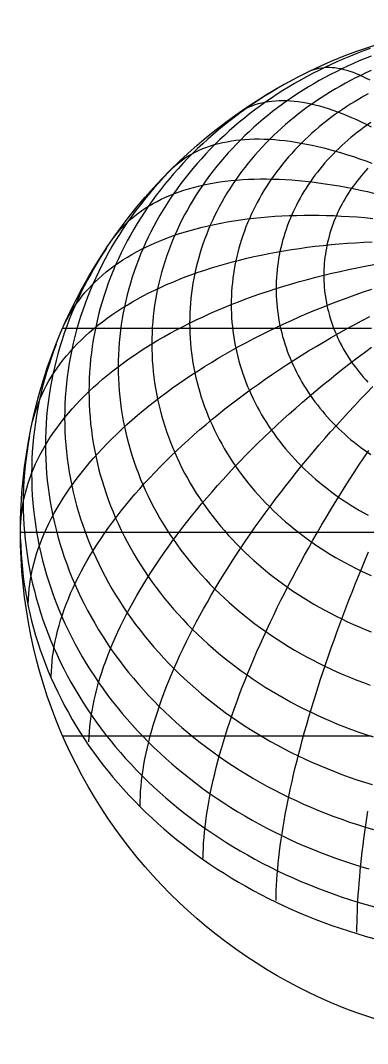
# Model space of a CAD drawing. Header units: millimetres. Extents: x -85 to 85, y -85 to 85.
# Drawn here: x -85 to -27.3, y -85 to 85 of the extents above; entities that cross this region are included whole.
import ezdxf

# ---------------------------------------------------------------- set-up
doc = ezdxf.new("R2010")
doc.units = ezdxf.units.MM
for name, color, linetype in [('CUT_OUTER', 1, 'Continuous'), ('ENGRAVE', 7, 'Continuous'), ('ENGRAVE_FINE', 8, 'Continuous')]:
    doc.layers.add(name, color=color, linetype=linetype)

msp = doc.modelspace()

# ---------------------------------------------------------------- linework, layer by layer
at = {"layer": 'CUT_OUTER'}
msp.add_circle((0, 0), 85, dxfattribs=at)
at = {"layer": 'ENGRAVE'}
for points in [[(-84.9871, 0), (-84.9482, 0), (-84.8835, 0), (-84.7929, 0), (-84.6765, 0), (-84.5344, 0), (-84.3664, 0), (-84.1728, 0), (-83.9535, 0), (-83.7087, 0), (-83.4383, 0), (-83.1425, 0), (-82.8215, 0), (-82.4751, 0), (-82.1037, 0), (-81.7072, 0), (-81.2859, 0), (-80.8398, 0), (-80.3691, 0), (-79.8739, 0), (-79.3543, 0), (-78.8106, 0), (-78.2429, 0), (-77.6514, 0), (-77.0362, 0), (-76.3975, 0), (-75.7356, 0), (-75.0505, 0), (-74.3427, 0), (-73.6122, 0), (-72.8592, 0), (-72.0841, 0), (-71.287, 0), (-70.4682, 0), (-69.6279, 0), (-68.7664, 0), (-67.884, 0), (-66.9809, 0), (-66.0574, 0), (-65.1138, 0), (-64.1503, 0), (-63.1673, 0), (-62.1651, 0), (-61.1439, 0), (-60.1041, 0), (-59.046, 0), (-57.9699, 0), (-56.8761, 0), (-55.765, 0), (-54.6369, 0), (-53.4922, 0), (-52.3312, 0), (-51.1543, 0), (-49.9617, 0), (-48.754, 0), (-47.5314, 0), (-46.2943, 0), (-45.0431, 0), (-43.7782, 0), (-42.5, 0), (-41.2088, 0), (-39.9051, 0), (-38.5892, 0), (-37.2615, 0), (-35.9226, 0), (-34.5726, 0), (-33.2121, 0), (-31.8416, 0), (-30.4613, 0), (-29.0717, 0), (-27.6733, 0), (-26.2664, 0)], [(-84.9871, -1.2394), (-84.9482, -2.4784), (-84.8835, -3.7167), (-84.7929, -4.9539), (-84.6765, -6.1895), (-84.5344, -7.4232), (-84.3664, -8.6547), (-84.1728, -9.8836), (-83.9535, -11.1094), (-83.7087, -12.3319), (-83.4383, -13.5506), (-83.1425, -14.7652), (-82.8215, -15.9752), (-82.4751, -17.1804), (-82.1037, -18.3804), (-81.7072, -19.5748), (-81.2859, -20.7632), (-80.8398, -21.9453), (-80.3691, -23.1207), (-79.8739, -24.2891), (-79.3543, -25.45), (-78.8106, -26.6032), (-78.2429, -27.7483), (-77.6514, -28.885), (-77.0362, -30.0129), (-76.3975, -31.1316), (-75.7356, -32.2408), (-75.0505, -33.3402), (-74.3427, -34.4295), (-73.6122, -35.5082), (-72.8592, -36.5762), (-72.0841, -37.633), (-71.287, -38.6783), (-70.4682, -39.7119), (-69.6279, -40.7334), (-68.7664, -41.7424), (-67.884, -42.7388), (-66.9809, -43.7221), (-66.0574, -44.6921), (-65.1138, -45.6485), (-64.1503, -46.591), (-63.1673, -47.5193), (-62.1651, -48.4331), (-61.1439, -49.3322), (-60.1041, -50.2162), (-59.046, -51.085), (-57.9699, -51.9382), (-56.8761, -52.7755), (-55.765, -53.5968), (-54.6369, -54.4018), (-53.4922, -55.1902), (-52.3312, -55.9617), (-51.1543, -56.7163), (-49.9617, -57.4535), (-48.754, -58.1733), (-47.5314, -58.8753), (-46.2943, -59.5594), (-45.0431, -60.2254), (-43.7782, -60.873), (-42.5, -61.5021), (-41.2088, -62.1124), (-39.9051, -62.7038), (-38.5892, -63.2761), (-37.2615, -63.8292), (-35.9226, -64.3628), (-34.5726, -64.8768), (-33.2121, -65.371), (-31.8416, -65.8453), (-30.4613, -66.2996), (-29.0717, -66.7336), (-27.6733, -67.1474), (-26.2664, -67.5407)]]:
    msp.add_lwpolyline(points, dxfattribs=at)
at = {"layer": 'ENGRAVE_FINE'}
for points in [[(-26.8692, 80.3407), (-27.9698, 79.9408), (-29.062, 79.525), (-30.1452, 79.0933), (-31.2193, 78.6459), (-32.2839, 78.1829), (-33.3386, 77.7044), (-34.3832, 77.2106), (-35.4173, 76.7017), (-36.4407, 76.1778), (-37.4529, 75.639), (-38.4537, 75.0856), (-39.4428, 74.5176), (-40.4199, 73.9353), (-41.3847, 73.3389), (-42.3369, 72.7284), (-43.2761, 72.1042), (-44.2022, 71.4664), (-45.1148, 70.8152), (-46.0137, 70.1507), (-46.8986, 69.4733), (-47.7692, 68.783), (-48.6252, 68.0802), (-49.4664, 67.365), (-50.2926, 66.6376), (-51.1034, 65.8983), (-51.8987, 65.1473), (-52.6782, 64.3848), (-53.4416, 63.6111), (-54.1887, 62.8264), (-54.9193, 62.0308), (-55.6332, 61.2248), (-56.3302, 60.4084), (-57.01, 59.582), (-57.6724, 58.7459), (-58.3173, 57.9002), (-58.9443, 57.0452), (-59.5535, 56.1812), (-60.1445, 55.3085), (-60.7172, 54.4272), (-61.2714, 53.5378), (-61.8069, 52.6404), (-62.3236, 51.7353), (-62.8213, 50.8229), (-63.2998, 49.9033), (-63.7591, 48.9769), (-64.199, 48.0439), (-64.6193, 47.1047), (-65.02, 46.1595), (-65.4008, 45.2085), (-65.7617, 44.2522), (-66.1025, 43.2908), (-66.4233, 42.3245), (-66.7238, 41.3537), (-67.004, 40.3787), (-67.2637, 39.3997), (-67.503, 38.4171), (-67.7217, 37.4311), (-67.9198, 36.4421), (-68.0972, 35.4504), (-68.2539, 34.4563), (-68.3897, 33.46), (-68.5048, 32.4618), (-68.5989, 31.4622), (-68.6722, 30.4613), (-68.7246, 29.4595), (-68.756, 28.4571), (-68.7664, 27.4544), (-68.756, 26.4517), (-68.7246, 25.4493), (-68.6722, 24.4475), (-68.5989, 23.4467), (-68.5048, 22.447), (-68.3897, 21.4489), (-68.2539, 20.4526), (-68.0972, 19.4584), (-67.9198, 18.4667), (-67.7217, 17.4777), (-67.503, 16.4918), (-67.2637, 15.5092), (-67.004, 14.5302), (-66.7238, 13.5552), (-66.4233, 12.5844), (-66.1025, 11.6181), (-65.7617, 10.6566), (-65.4008, 9.7003), (-65.02, 8.7494), (-64.6193, 7.8042), (-64.199, 6.8649), (-63.7591, 5.932), (-63.2998, 5.0055), (-62.8213, 4.086), (-62.3236, 3.1735), (-61.8069, 2.2685), (-61.2714, 1.3711), (-60.7172, 0.4816), (-60.1445, -0.3996), (-59.5535, -1.2723), (-58.9443, -2.1363), (-58.3173, -2.9913), (-57.6724, -3.837), (-57.01, -4.6732), (-56.3302, -5.4996), (-55.6332, -6.3159), (-54.9193, -7.122), (-54.1887, -7.9175), (-53.4416, -8.7022), (-52.6782, -9.476), (-51.8987, -10.2385), (-51.1034, -10.9895), (-50.2926, -11.7288), (-49.4664, -12.4561), (-48.6252, -13.1713), (-47.7692, -13.8742), (-46.8986, -14.5644), (-46.0137, -15.2419), (-45.1148, -15.9063), (-44.2022, -16.5575), (-43.2761, -17.1953), (-42.3369, -17.8196), (-41.3847, -18.43), (-40.4199, -19.0265), (-39.4428, -19.6087), (-38.4537, -20.1767), (-37.4529, -20.7302), (-36.4407, -21.2689), (-35.4173, -21.7929), (-34.3832, -22.3018), (-33.3386, -22.7956), (-32.2839, -23.274), (-31.2193, -23.737), (-30.1452, -24.1845), (-29.062, -24.6161), (-27.9698, -25.032), (-26.8692, -25.4318)], [(-26.6957, 79.0848), (-27.6907, 78.6882), (-28.6774, 78.2773), (-29.6553, 77.8519), (-30.6241, 77.4124), (-31.5837, 76.9589), (-32.5336, 76.4914), (-33.4736, 76.0101), (-34.4034, 75.5152), (-35.3227, 75.0068), (-36.2313, 74.4851), (-37.1288, 73.9502), (-38.015, 73.4023), (-38.8897, 72.8416), (-39.7525, 72.2682), (-40.6032, 71.6823), (-41.4415, 71.0841), (-42.2672, 70.4738), (-43.08, 69.8515), (-43.8797, 69.2175), (-44.666, 68.5719), (-45.4388, 67.9149), (-46.1976, 67.2467), (-46.9425, 66.5676), (-47.673, 65.8778), (-48.389, 65.1774), (-49.0902, 64.4666), (-49.7765, 63.7458), (-50.4477, 63.015), (-51.1034, 62.2746), (-51.7436, 61.5247), (-52.3681, 60.7656), (-52.9766, 59.9975), (-53.5689, 59.2207), (-54.145, 58.4353), (-54.7045, 57.6417), (-55.2474, 56.84), (-55.7734, 56.0305), (-56.2825, 55.2135), (-56.7744, 54.3892), (-57.249, 53.5578), (-57.7062, 52.7197), (-58.1458, 51.875), (-58.5677, 51.024), (-58.9718, 50.167), (-59.3579, 49.3042), (-59.7259, 48.436), (-60.0757, 47.5625), (-60.4072, 46.684), (-60.7203, 45.8008), (-61.0149, 44.9132), (-61.291, 44.0215), (-61.5483, 43.1258), (-61.787, 42.2266), (-62.0067, 41.324), (-62.2077, 40.4183), (-62.3896, 39.5098), (-62.5526, 38.5989), (-62.6965, 37.6856), (-62.8213, 36.7705), (-62.9269, 35.8536), (-63.0134, 34.9354), (-63.0807, 34.016), (-63.1288, 33.0958), (-63.1577, 32.175), (-63.1673, 31.2539), (-63.1577, 30.3329), (-63.1288, 29.4121), (-63.0807, 28.4919), (-63.0134, 27.5725), (-62.9269, 26.6542), (-62.8213, 25.7374), (-62.6965, 24.8222), (-62.5526, 23.909), (-62.3896, 22.998), (-62.2077, 22.0896), (-62.0067, 21.1839), (-61.787, 20.2813), (-61.5483, 19.382), (-61.291, 18.4864), (-61.0149, 17.5946), (-60.7203, 16.707), (-60.4072, 15.8239), (-60.0757, 14.9454), (-59.7259, 14.0719), (-59.3579, 13.2036), (-58.9718, 12.3409), (-58.5677, 11.4839), (-58.1458, 10.6329), (-57.7062, 9.7882), (-57.249, 8.95), (-56.7744, 8.1187), (-56.2825, 7.2943), (-55.7734, 6.4773), (-55.2474, 5.6678), (-54.7045, 4.8662), (-54.145, 4.0725), (-53.5689, 3.2872), (-52.9766, 2.5103), (-52.3681, 1.7422), (-51.7436, 0.9831), (-51.1034, 0.2333), (-50.4477, -0.5072), (-49.7765, -1.2379), (-49.0902, -1.9588), (-48.389, -2.6695), (-47.673, -3.3699), (-46.9425, -4.0598), (-46.1976, -4.7389), (-45.4388, -5.407), (-44.666, -6.064), (-43.8797, -6.7096), (-43.08, -7.3436), (-42.2672, -7.9659), (-41.4415, -8.5763), (-40.6032, -9.1745), (-39.7525, -9.7604), (-38.8897, -10.3337), (-38.015, -10.8945), (-37.1288, -11.4424), (-36.2313, -11.9772), (-35.3227, -12.499), (-34.4034, -13.0073), (-33.4736, -13.5022), (-32.5336, -13.9835), (-31.5837, -14.451), (-30.6241, -14.9046), (-29.6553, -15.3441), (-28.6774, -15.7694), (-27.6907, -16.1804), (-26.6957, -16.5769)], [(-35.6879, 77.145), (-36.8061, 76.6165), (-37.9131, 76.0717), (-39.0085, 75.5108), (-40.0921, 74.9341), (-41.1634, 74.3417), (-42.2222, 73.7337), (-43.2681, 73.1103), (-44.3009, 72.4719), (-45.3202, 71.8184), (-46.3256, 71.1502), (-47.317, 70.4674), (-48.2939, 69.7703), (-49.2561, 69.0591), (-50.2034, 68.3339), (-51.1353, 67.595), (-52.0517, 66.8427), (-52.9522, 66.0771), (-53.8365, 65.2984), (-54.7045, 64.507), (-55.5558, 63.7031), (-56.3902, 62.8869), (-57.2074, 62.0586), (-58.0072, 61.2186), (-58.7893, 60.367), (-59.5535, 59.5041), (-60.2996, 58.6303), (-61.0272, 57.7456), (-61.7364, 56.8506), (-62.4267, 55.9453), (-63.0979, 55.03), (-63.75, 54.1052), (-64.3826, 53.1709), (-64.9957, 52.2276), (-65.5889, 51.2755), (-66.1622, 50.3149), (-66.7153, 49.346), (-67.2481, 48.3693), (-67.7603, 47.3849), (-68.252, 46.3932), (-68.7229, 45.3945), (-69.1728, 44.3891), (-69.6017, 43.3772), (-70.0093, 42.3593), (-70.3957, 41.3356), (-70.7605, 40.3064), (-71.1039, 39.272), (-71.4256, 38.2328), (-71.7255, 37.1891), (-72.0036, 36.1411), (-72.2597, 35.0893), (-72.4938, 34.0339), (-72.7059, 32.9752), (-72.8958, 31.9136), (-73.0635, 30.8493), (-73.2089, 29.7828), (-73.332, 28.7144), (-73.4328, 27.6443), (-73.5113, 26.5729), (-73.5673, 25.5005), (-73.6009, 24.4275), (-73.6122, 23.3541), (-73.6009, 22.2808), (-73.5673, 21.2077), (-73.5113, 20.1354), (-73.4328, 19.064), (-73.332, 17.9939), (-73.2089, 16.9254), (-73.0635, 15.8589), (-72.8958, 14.7947), (-72.7059, 13.7331), (-72.4938, 12.6744), (-72.2597, 11.619), (-72.0036, 10.5671), (-71.7255, 9.5192), (-71.4256, 8.4754), (-71.1039, 7.4362), (-70.7605, 6.4019), (-70.3957, 5.3727), (-70.0093, 4.3489), (-69.6017, 3.331), (-69.1728, 2.3192), (-68.7229, 1.3138), (-68.252, 0.3151), (-67.7603, -0.6766), (-67.2481, -1.661), (-66.7153, -2.6378), (-66.1622, -3.6066), (-65.5889, -4.5672), (-64.9957, -5.5193), (-64.3826, -6.4627), (-63.75, -7.3969), (-63.0979, -8.3218), (-62.4267, -9.237), (-61.7364, -10.1423), (-61.0272, -11.0374), (-60.2996, -11.922), (-59.5535, -12.7959), (-58.7893, -13.6587), (-58.0072, -14.5103), (-57.2074, -15.3504), (-56.3902, -16.1786), (-55.5558, -16.9949), (-54.7045, -17.7988), (-53.8365, -18.5902), (-52.9522, -19.3688), (-52.0517, -20.1344), (-51.1353, -20.8867), (-50.2034, -21.6256), (-49.2561, -22.3508), (-48.2939, -23.0621), (-47.317, -23.7592), (-46.3256, -24.4419), (-45.3202, -25.1102), (-44.3009, -25.7636), (-43.2681, -26.4021), (-42.2222, -27.0254), (-41.1634, -27.6334), (-40.0921, -28.2258), (-39.0085, -28.8026), (-37.9131, -29.3634), (-36.8061, -29.9082), (-35.6879, -30.4368), (-34.5588, -30.949), (-33.4192, -31.4446), (-32.2694, -31.9236), (-31.1098, -32.3857), (-29.9408, -32.8308), (-28.7626, -33.2588), (-27.5756, -33.6696), (-26.3802, -34.063)], [(-26.7017, 76.668), (-27.5741, 76.2723), (-28.4381, 75.8639), (-29.2934, 75.443), (-30.1397, 75.0096), (-30.9769, 74.564), (-31.8047, 74.1063), (-32.6228, 73.6365), (-33.4309, 73.1549), (-34.2289, 72.6616), (-35.0164, 72.1567), (-35.7933, 71.6404), (-36.5593, 71.1129), (-37.3141, 70.5743), (-38.0575, 70.0247), (-38.7894, 69.4644), (-39.5095, 68.8935), (-40.2175, 68.3122), (-40.9132, 67.7207), (-41.5965, 67.1191), (-42.2672, 66.5076), (-42.9249, 65.8865), (-43.5696, 65.2558), (-44.201, 64.6159), (-44.819, 63.9668), (-45.4233, 63.3088), (-46.0137, 62.6421), (-46.5902, 61.9669), (-47.1524, 61.2835), (-47.7003, 60.5919), (-48.2337, 59.8924), (-48.7523, 59.1852), (-49.2561, 58.4706), (-49.745, 57.7488), (-50.2186, 57.02), (-50.677, 56.2843), (-51.1199, 55.5421), (-51.5473, 54.7935), (-51.9589, 54.0388), (-52.3547, 53.2783), (-52.7346, 52.512), (-53.0984, 51.7404), (-53.4461, 50.9636), (-53.7774, 50.1818), (-54.0924, 49.3953), (-54.3909, 48.6043), (-54.6728, 47.8091), (-54.9381, 47.0099), (-55.1866, 46.207), (-55.4184, 45.4005), (-55.6332, 44.5908), (-55.8311, 43.7781), (-56.012, 42.9626), (-56.1759, 42.1447), (-56.3226, 41.3244), (-56.4522, 40.5021), (-56.5645, 39.6781), (-56.6597, 38.8526), (-56.7376, 38.0258), (-56.7982, 37.198), (-56.8415, 36.3694), (-56.8674, 35.5403), (-56.8761, 34.711), (-56.8674, 33.8817), (-56.8415, 33.0526), (-56.7982, 32.224), (-56.7376, 31.3962), (-56.6597, 30.5694), (-56.5645, 29.7439), (-56.4522, 28.9199), (-56.3226, 28.0976), (-56.1759, 27.2773), (-56.012, 26.4594), (-55.8311, 25.6439), (-55.6332, 24.8312), (-55.4184, 24.0215), (-55.1866, 23.215), (-54.9381, 22.4121), (-54.6728, 21.6129), (-54.3909, 20.8177), (-54.0924, 20.0267), (-53.7774, 19.2402), (-53.4461, 18.4584), (-53.0984, 17.6816), (-52.7346, 16.91), (-52.3547, 16.1437), (-51.9589, 15.3832), (-51.5473, 14.6285), (-51.1199, 13.8799), (-50.677, 13.1377), (-50.2186, 12.402), (-49.745, 11.6732), (-49.2561, 10.9514), (-48.7523, 10.2368), (-48.2337, 9.5296), (-47.7003, 8.8301), (-47.1524, 8.1386), (-46.5902, 7.4551), (-46.0137, 6.7799), (-45.4233, 6.1132), (-44.819, 5.4552), (-44.201, 4.8061), (-43.5696, 4.1662), (-42.9249, 3.5355), (-42.2672, 2.9144), (-41.5965, 2.3029), (-40.9132, 1.7013), (-40.2175, 1.1098), (-39.5095, 0.5285), (-38.7894, -0.0424), (-38.0575, -0.6027), (-37.3141, -1.1523), (-36.5593, -1.6909), (-35.7933, -2.2184), (-35.0164, -2.7347), (-34.2289, -3.2396), (-33.4309, -3.7329), (-32.6228, -4.2145), (-31.8047, -4.6843), (-30.9769, -5.142), (-30.1397, -5.5876), (-29.2934, -6.021), (-28.4381, -6.4419), (-27.5741, -6.8503), (-26.7017, -7.246)], [(-36.5568, 76.724), (-36.1729, 76.866), (-35.778, 76.9847), (-35.3722, 77.0799), (-34.9557, 77.1516), (-34.5284, 77.1998), (-34.0907, 77.2245), (-33.6426, 77.2256), (-33.1843, 77.2033), (-32.7158, 77.1574), (-32.2374, 77.088), (-31.7491, 76.9952), (-31.2512, 76.8788), (-30.7437, 76.7391), (-30.2269, 76.576), (-29.7009, 76.3896), (-29.1659, 76.1799), (-28.6219, 75.947), (-28.0693, 75.6909), (-27.508, 75.4118), (-26.9384, 75.1098)], [(-27.2111, 72.7959), (-27.9383, 72.3938), (-28.6569, 71.9812), (-29.3668, 71.5581), (-30.0677, 71.1248), (-30.7595, 70.6813), (-31.4419, 70.2277), (-32.1148, 69.7643), (-32.7779, 69.2912), (-33.4309, 68.8084), (-34.0738, 68.3163), (-34.7063, 67.8148), (-35.3283, 67.3041), (-35.9395, 66.7845), (-36.5397, 66.256), (-37.1288, 65.7189), (-37.7066, 65.1733), (-38.2729, 64.6193), (-38.8276, 64.0571), (-39.3704, 63.487), (-39.9012, 62.909), (-40.4199, 62.3234), (-40.9263, 61.7303), (-41.4202, 61.1298), (-41.9014, 60.5223), (-42.37, 59.9079), (-42.8256, 59.2867), (-43.2681, 58.659), (-43.6975, 58.0249), (-44.1136, 57.3847), (-44.5162, 56.7384), (-44.9053, 56.0865), (-45.2807, 55.4289), (-45.6423, 54.766), (-45.99, 54.0978), (-46.3237, 53.4248), (-46.6433, 52.7469), (-46.9487, 52.0645), (-47.2398, 51.3778), (-47.5164, 50.6869), (-47.7787, 49.9921), (-48.0263, 49.2936), (-48.2593, 48.5915), (-48.4777, 47.8862), (-48.6812, 47.1778), (-48.87, 46.4665), (-49.0438, 45.7526), (-49.2027, 45.0363), (-49.3466, 44.3177), (-49.4755, 43.5972), (-49.5893, 42.8749), (-49.6881, 42.1511), (-49.7716, 41.4259), (-49.84, 40.6996), (-49.8933, 39.9724), (-49.9313, 39.2446), (-49.9541, 38.5163), (-49.9617, 37.7878), (-49.9541, 37.0593), (-49.9313, 36.331), (-49.8933, 35.6031), (-49.84, 34.876), (-49.7716, 34.1497), (-49.6881, 33.4245), (-49.5893, 32.7007), (-49.4755, 31.9784), (-49.3466, 31.2578), (-49.2027, 30.5393), (-49.0438, 29.8229), (-48.87, 29.109), (-48.6812, 28.3978), (-48.4777, 27.6894), (-48.2593, 26.984), (-48.0263, 26.282), (-47.7787, 25.5835), (-47.5164, 24.8887), (-47.2398, 24.1978), (-46.9487, 23.511), (-46.6433, 22.8286), (-46.3237, 22.1508), (-45.99, 21.4777), (-45.6423, 20.8096), (-45.2807, 20.1467), (-44.9053, 19.4891), (-44.5162, 18.8371), (-44.1136, 18.1909), (-43.6975, 17.5506), (-43.2681, 16.9166), (-42.8256, 16.2888), (-42.37, 15.6677), (-41.9014, 15.0532), (-41.4202, 14.4457), (-40.9263, 13.8453), (-40.4199, 13.2522), (-39.9012, 12.6666), (-39.3704, 12.0886), (-38.8276, 11.5184), (-38.2729, 10.9563), (-37.7066, 10.4023), (-37.1288, 9.8566), (-36.5397, 9.3195), (-35.9395, 8.7911), (-35.3283, 8.2714), (-34.7063, 7.7608), (-34.0738, 7.2593), (-33.4309, 6.7671), (-32.7779, 6.2844), (-32.1148, 5.8112), (-31.4419, 5.3478), (-30.7595, 4.8943), (-30.0677, 4.4508), (-29.3668, 4.0174), (-28.6569, 3.5944), (-27.9383, 3.1817), (-27.2111, 2.7796)], [(-48.3572, 69.8903), (-47.906, 70.1592), (-47.4402, 70.4067), (-46.9599, 70.6328), (-46.4654, 70.8374), (-45.9567, 71.0204), (-45.434, 71.1817), (-44.8974, 71.3214), (-44.3472, 71.4393), (-43.7834, 71.5355), (-43.2064, 71.6099), (-42.6161, 71.6625), (-42.0129, 71.6933), (-41.3969, 71.7022), (-40.7683, 71.6892), (-40.1272, 71.6545), (-39.474, 71.5979), (-38.8087, 71.5195), (-38.1316, 71.4193), (-37.4428, 71.2974), (-36.7427, 71.1537), (-36.0314, 70.9884), (-35.3091, 70.8014), (-34.576, 70.5929), (-33.8325, 70.3629), (-33.0786, 70.1114), (-32.3146, 69.8386), (-31.5408, 69.5445), (-30.7574, 69.2292), (-29.9646, 68.8929), (-29.1627, 68.5355), (-28.3519, 68.1573), (-27.5324, 67.7583), (-26.7046, 67.3387)], [(-26.7461, 68.0456), (-27.3185, 67.6514), (-27.8825, 67.2489), (-28.4381, 66.8383), (-28.9849, 66.4196), (-29.523, 65.993), (-30.052, 65.5587), (-30.5719, 65.1166), (-31.0825, 64.6671), (-31.5837, 64.2102), (-32.0752, 63.746), (-32.5569, 63.2748), (-33.0287, 62.7966), (-33.4905, 62.3116), (-33.942, 61.8199), (-34.3832, 61.3218), (-34.814, 60.8172), (-35.2341, 60.3065), (-35.6435, 59.7897), (-36.042, 59.267), (-36.4296, 58.7386), (-36.8061, 58.2047), (-37.1713, 57.6653), (-37.5253, 57.1206), (-37.8678, 56.5709), (-38.1987, 56.0163), (-38.5181, 55.457), (-38.8257, 54.893), (-39.1215, 54.3247), (-39.4053, 53.7522), (-39.6772, 53.1756), (-39.9369, 52.5951), (-40.1845, 52.0109), (-40.4199, 51.4232), (-40.643, 50.8321), (-40.8536, 50.2379), (-41.0518, 49.6407), (-41.2376, 49.0408), (-41.4107, 48.4382), (-41.5713, 47.8331), (-41.7192, 47.2258), (-41.8543, 46.6165), (-41.9768, 46.0053), (-42.0864, 45.3923), (-42.1832, 44.7779), (-42.2672, 44.1622), (-42.3383, 43.5453), (-42.3965, 42.9275), (-42.4418, 42.3089), (-42.4741, 41.6898), (-42.4935, 41.0702), (-42.5, 40.4505), (-42.4935, 39.8308), (-42.4741, 39.2113), (-42.4418, 38.5922), (-42.3965, 37.9736), (-42.3383, 37.3558), (-42.2672, 36.7389), (-42.1832, 36.1232), (-42.0864, 35.5088), (-41.9768, 34.8958), (-41.8543, 34.2846), (-41.7192, 33.6753), (-41.5713, 33.068), (-41.4107, 32.4629), (-41.2376, 31.8603), (-41.0518, 31.2603), (-40.8536, 30.6631), (-40.643, 30.0689), (-40.4199, 29.4779), (-40.1845, 28.8902), (-39.9369, 28.306), (-39.6772, 27.7255), (-39.4053, 27.1489), (-39.1215, 26.5764), (-38.8257, 26.008), (-38.5181, 25.4441), (-38.1987, 24.8848), (-37.8678, 24.3301), (-37.5253, 23.7804), (-37.1713, 23.2358), (-36.8061, 22.6964), (-36.4296, 22.1625), (-36.042, 21.634), (-35.6435, 21.1114), (-35.2341, 20.5946), (-34.814, 20.0839), (-34.3832, 19.5793), (-33.942, 19.0812), (-33.4905, 18.5895), (-33.0287, 18.1045), (-32.5569, 17.6263), (-32.0752, 17.155), (-31.5837, 16.6909), (-31.0825, 16.234), (-30.5719, 15.7845), (-30.052, 15.3424), (-29.523, 14.9081), (-28.9849, 14.4815), (-28.4381, 14.0628), (-27.8825, 13.6521), (-27.3185, 13.2497), (-26.7461, 12.8555)], [(-59.5227, 60.665), (-59.0529, 61.078), (-58.5651, 61.4723), (-58.0595, 61.8479), (-57.5362, 62.2047), (-56.9954, 62.5425), (-56.4372, 62.8613), (-55.8619, 63.161), (-55.2695, 63.4414), (-54.6603, 63.7024), (-54.0344, 63.9441), (-53.3921, 64.1663), (-52.7335, 64.3689), (-52.0588, 64.552), (-51.3683, 64.7153), (-50.6622, 64.859), (-49.9406, 64.9829), (-49.2038, 65.087), (-48.452, 65.1713), (-47.6854, 65.2357), (-46.9043, 65.2803), (-46.109, 65.3049), (-45.2996, 65.3097), (-44.4764, 65.2946), (-43.6396, 65.2596), (-42.7895, 65.2047), (-41.9265, 65.13), (-41.0506, 65.0354), (-40.1623, 64.921), (-39.2617, 64.7868), (-38.3491, 64.6329), (-37.4249, 64.4593), (-36.4892, 64.2661), (-35.5425, 64.0533), (-34.5849, 63.821), (-33.6168, 63.5693), (-32.6385, 63.2981), (-31.6502, 63.0077), (-30.6522, 62.6981), (-29.645, 62.3695), (-28.6287, 62.0218), (-27.6036, 61.6552), (-26.5702, 61.2698)], [(-57.7062, 62.409), (-58.6042, 61.561), (-59.4844, 60.6999), (-60.3464, 59.8262), (-61.1901, 58.9401), (-62.0151, 58.0418), (-62.8213, 57.1316), (-63.6083, 56.2097), (-64.3759, 55.2766), (-65.1239, 54.3324), (-65.8521, 53.3774), (-66.5602, 52.412), (-67.2481, 51.4363), (-67.9154, 50.4508), (-68.5621, 49.4558), (-69.1879, 48.4514), (-69.7926, 47.4381), (-70.376, 46.4161), (-70.9381, 45.3857), (-71.4785, 44.3473), (-71.9971, 43.3012), (-72.4938, 42.2477), (-72.9684, 41.1871), (-73.4208, 40.1198), (-73.8508, 39.046), (-74.2584, 37.9661), (-74.6433, 36.8804), (-75.0055, 35.7893), (-75.3448, 34.6931), (-75.6612, 33.5921), (-75.9545, 32.4866), (-76.2247, 31.377), (-76.4717, 30.2637), (-76.6953, 29.1469), (-76.8957, 28.0271), (-77.0726, 26.9045), (-77.226, 25.7794), (-77.3559, 24.6523), (-77.4622, 23.5235), (-77.5449, 22.3933), (-77.6041, 21.2621), (-77.6395, 20.1302), (-77.6514, 18.998), (-77.6395, 17.8657), (-77.6041, 16.7338), (-77.5449, 15.6026), (-77.4622, 14.4724), (-77.3559, 13.3436), (-77.226, 12.2165), (-77.0726, 11.0915), (-76.8957, 9.9689), (-76.6953, 8.849), (-76.4717, 7.7322), (-76.2247, 6.6189), (-75.9545, 5.5093), (-75.6612, 4.4039), (-75.3448, 3.3029), (-75.0055, 2.2066), (-74.6433, 1.1155), (-74.2584, 0.0298), (-73.8508, -1.0501), (-73.4208, -2.1238), (-72.9684, -3.1912), (-72.4938, -4.2518), (-71.9971, -5.3053), (-71.4785, -6.3514), (-70.9381, -7.3898), (-70.376, -8.4201), (-69.7926, -9.4421), (-69.1879, -10.4555), (-68.5621, -11.4598), (-67.9154, -12.4549), (-67.2481, -13.4404), (-66.5602, -14.416), (-65.8521, -15.3815), (-65.1239, -16.3365), (-64.3759, -17.2807), (-63.6083, -18.2138), (-62.8213, -19.1356), (-62.0151, -20.0459), (-61.1901, -20.9442), (-60.3464, -21.8303), (-59.4844, -22.704), (-58.6042, -23.565), (-57.7062, -24.4131), (-56.7906, -25.2479), (-55.8577, -26.0692), (-54.9078, -26.8768), (-53.9412, -27.6705), (-52.9581, -28.4499), (-51.9589, -29.2149), (-50.9439, -29.9652), (-49.9133, -30.7005), (-48.8676, -31.4208), (-47.807, -32.1256), (-46.7318, -32.8149), (-45.6423, -33.4884), (-44.539, -34.146), (-43.4221, -34.7873), (-42.292, -35.4123), (-41.149, -36.0207), (-39.9934, -36.6123), (-38.8257, -37.187), (-37.6461, -37.7445), (-36.4551, -38.2848), (-35.253, -38.8077), (-34.0401, -39.3129), (-32.8169, -39.8004), (-31.5837, -40.2699), (-30.3408, -40.7214), (-29.0887, -41.1547), (-27.8278, -41.5697), (-26.5583, -41.9663)], [(-27.2436, 60.4535), (-27.6109, 60.0535), (-27.9698, 59.6483), (-28.3202, 59.2379), (-28.662, 58.8224), (-28.995, 58.402), (-29.3192, 57.9768), (-29.6345, 57.547), (-29.9408, 57.1126), (-30.2379, 56.6738), (-30.5258, 56.2308), (-30.8044, 55.7836), (-31.0737, 55.3325), (-31.3334, 54.8774), (-31.5837, 54.4187), (-31.8243, 53.9564), (-32.0552, 53.4906), (-32.2763, 53.0216), (-32.4876, 52.5494), (-32.689, 52.0742), (-32.8805, 51.5961), (-33.062, 51.1153), (-33.2333, 50.6319), (-33.3946, 50.1461), (-33.5457, 49.658), (-33.6865, 49.1678), (-33.8171, 48.6757), (-33.9374, 48.1816), (-34.0474, 47.6859), (-34.147, 47.1887), (-34.2362, 46.6901), (-34.3149, 46.1903), (-34.3832, 45.6894), (-34.4411, 45.1876), (-34.4884, 44.685), (-34.5252, 44.1818), (-34.5516, 43.6782), (-34.5673, 43.1742), (-34.5726, 42.6701), (-34.5673, 42.166), (-34.5516, 41.662), (-34.5252, 41.1584), (-34.4884, 40.6552), (-34.4411, 40.1526), (-34.3832, 39.6508), (-34.3149, 39.1499), (-34.2362, 38.6501), (-34.147, 38.1515), (-34.0474, 37.6543), (-33.9374, 37.1586), (-33.8171, 36.6646), (-33.6865, 36.1724), (-33.5457, 35.6822), (-33.3946, 35.1941), (-33.2333, 34.7083), (-33.062, 34.225), (-32.8805, 33.7442), (-32.689, 33.2661), (-32.4876, 32.7909), (-32.2763, 32.3187), (-32.0552, 31.8496), (-31.8243, 31.3839), (-31.5837, 30.9215), (-31.3334, 30.4628), (-31.0737, 30.0078), (-30.8044, 29.5566), (-30.5258, 29.1094), (-30.2379, 28.6664), (-29.9408, 28.2276), (-29.6345, 27.7932), (-29.3192, 27.3634), (-28.995, 26.9382), (-28.662, 26.5178), (-28.3202, 26.1024), (-27.9698, 25.6919), (-27.6109, 25.2867), (-27.2436, 24.8867)], [(-69.516, 48.896), (-69.0828, 49.4546), (-68.6286, 49.998), (-68.1535, 50.5262), (-67.6577, 51.0391), (-67.1412, 51.5364), (-66.6042, 52.018), (-66.047, 52.4837), (-65.4697, 52.9335), (-64.8724, 53.3671), (-64.2553, 53.7845), (-63.6187, 54.1855), (-62.9627, 54.57), (-62.2876, 54.9379), (-61.5934, 55.289), (-60.8805, 55.6233), (-60.149, 55.9407), (-59.3993, 56.241), (-58.6314, 56.5242), (-57.8457, 56.7901), (-57.0423, 57.0388), (-56.2216, 57.2701), (-55.3837, 57.4839), (-54.529, 57.6803), (-53.6577, 57.859), (-52.77, 58.0202), (-51.8663, 58.1636), (-50.9467, 58.2894), (-50.0116, 58.3974), (-49.0613, 58.4876), (-48.0961, 58.56), (-47.1162, 58.6145), (-46.1219, 58.6512), (-45.1136, 58.6701), (-44.0916, 58.671), (-43.0561, 58.6541), (-42.0075, 58.6193), (-40.9462, 58.5667), (-39.8723, 58.4962), (-38.7863, 58.4079), (-37.6885, 58.3018), (-36.5792, 58.178), (-35.4587, 58.0364), (-34.3275, 57.8772), (-33.1858, 57.7003), (-32.034, 57.5059), (-30.8724, 57.2939), (-29.7015, 57.0645), (-28.5215, 56.8177), (-27.3328, 56.5536), (-26.1357, 56.2722)], [(-77.6088, 34.6449), (-77.2673, 35.3314), (-76.9023, 36.0072), (-76.5139, 36.672), (-76.1022, 37.3256), (-75.6673, 37.9679), (-75.2094, 38.5986), (-74.7285, 39.2176), (-74.2249, 39.8246), (-73.6987, 40.4194), (-73.15, 41.002), (-72.5791, 41.5721), (-71.986, 42.1295), (-71.371, 42.674), (-70.7343, 43.2056), (-70.076, 43.724), (-69.3964, 44.2291), (-68.6956, 44.7208), (-67.9739, 45.1988), (-67.2315, 45.663), (-66.4687, 46.1133), (-65.6855, 46.5496), (-64.8824, 46.9717), (-64.0595, 47.3795), (-63.2171, 47.7728), (-62.3555, 48.1516), (-61.4748, 48.5158), (-60.5754, 48.8651), (-59.6576, 49.1996), (-58.7216, 49.5191), (-57.7677, 49.8235), (-56.7962, 50.1127), (-55.8074, 50.3867), (-54.8016, 50.6453), (-53.7791, 50.8885), (-52.7403, 51.1162), (-51.6853, 51.3283), (-50.6147, 51.5247), (-49.5286, 51.7055), (-48.4274, 51.8706), (-47.3115, 52.0198), (-46.1811, 52.1532), (-45.0367, 52.2707), (-43.8786, 52.3723), (-42.7071, 52.4579), (-41.5226, 52.5275), (-40.3255, 52.5812), (-39.116, 52.6188), (-37.8947, 52.6404), (-36.6618, 52.646), (-35.4177, 52.6355), (-34.1629, 52.609), (-32.8976, 52.5665), (-31.6223, 52.508), (-30.3374, 52.4334), (-29.0433, 52.3429), (-27.7403, 52.2365), (-26.4288, 52.1141)], [(-82.9896, 18.3351), (-82.7858, 19.1124), (-82.5569, 19.8838), (-82.3028, 20.6491), (-82.0237, 21.4082), (-81.7195, 22.1607), (-81.3905, 22.9065), (-81.0367, 23.6453), (-80.6581, 24.3769), (-80.2551, 25.1011), (-79.8275, 25.8176), (-79.3757, 26.5263), (-78.8997, 27.2269), (-78.3996, 27.9192), (-77.8757, 28.603), (-77.328, 29.2781), (-76.7568, 29.9442), (-76.1622, 30.6013), (-75.5444, 31.249), (-74.9036, 31.8872), (-74.24, 32.5157), (-73.5538, 33.1343), (-72.8451, 33.7427), (-72.1143, 34.341), (-71.3615, 34.9287), (-70.587, 35.5058), (-69.7909, 36.0721), (-68.9736, 36.6274), (-68.1353, 37.1716), (-67.2763, 37.7044), (-66.3967, 38.2257), (-65.497, 38.7354), (-64.5772, 39.2333), (-63.6378, 39.7193), (-62.679, 40.1931), (-61.7012, 40.6547), (-60.7045, 41.104), (-59.6893, 41.5407), (-58.656, 41.9647), (-57.6048, 42.376), (-56.536, 42.7743), (-55.45, 43.1597), (-54.3472, 43.5318), (-53.2277, 43.8908), (-52.0921, 44.2363), (-50.9406, 44.5684), (-49.7736, 44.8869), (-48.5914, 45.1917), (-47.3944, 45.4828), (-46.183, 45.76), (-44.9575, 46.0232), (-43.7183, 46.2725), (-42.4658, 46.5076), (-41.2004, 46.7286), (-39.9224, 46.9354), (-38.6322, 47.1278), (-37.3303, 47.3059), (-36.017, 47.4696), (-34.6928, 47.6189), (-33.3579, 47.7536), (-32.013, 47.8738), (-30.6582, 47.9794), (-29.2941, 48.0703), (-27.9211, 48.1467), (-26.5396, 48.2084)], [(-70.7041, 47.178), (-71.3773, 46.1421), (-72.0288, 45.0965), (-72.6583, 44.0415), (-73.2657, 42.9776), (-73.8508, 41.9049), (-74.4134, 40.8239), (-74.9534, 39.7348), (-75.4705, 38.6381), (-75.9646, 37.5339), (-76.4355, 36.4227), (-76.8832, 35.3049), (-77.3075, 34.1806), (-77.7082, 33.0504), (-78.0853, 31.9145), (-78.4385, 30.7732), (-78.7679, 29.627), (-79.0733, 28.4761), (-79.3545, 27.321), (-79.6117, 26.162), (-79.8445, 24.9993), (-80.0531, 23.8335), (-80.2372, 22.6648), (-80.397, 21.4936), (-80.5322, 20.3202), (-80.6429, 19.145), (-80.729, 17.9685), (-80.7906, 16.7908), (-80.8275, 15.6124), (-80.8398, 14.4336), (-80.8275, 13.2549), (-80.7906, 12.0765), (-80.729, 10.8988), (-80.6429, 9.7222), (-80.5322, 8.5471), (-80.397, 7.3737), (-80.2372, 6.2025), (-80.0531, 5.0338), (-79.8445, 3.868), (-79.6117, 2.7053), (-79.3545, 1.5463), (-79.0733, 0.3912), (-78.7679, -0.7597), (-78.4385, -1.9059), (-78.0853, -3.0472), (-77.7082, -4.1831), (-77.3075, -5.3133), (-76.8832, -6.4376), (-76.4355, -7.5554), (-75.9646, -8.6666), (-75.4705, -9.7708), (-74.9534, -10.8675), (-74.4134, -11.9566), (-73.8508, -13.0376), (-73.2657, -14.1103), (-72.6583, -15.1742), (-72.0288, -16.2292), (-71.3773, -17.2748), (-70.7041, -18.3107), (-70.0093, -19.3367), (-69.2932, -20.3524), (-68.556, -21.3575), (-67.798, -22.3516), (-67.0192, -23.3346), (-66.2201, -24.3061), (-65.4008, -25.2658), (-64.5615, -26.2133), (-63.7026, -27.1485), (-62.8243, -28.0711), (-61.9269, -28.9807), (-61.0106, -29.877), (-60.0757, -30.7599), (-59.1225, -31.629), (-58.1513, -32.484), (-57.1624, -33.3248), (-56.156, -34.151), (-55.1326, -34.9625), (-54.0924, -35.7589), (-53.0357, -36.5399), (-51.9628, -37.3055), (-50.8741, -38.0553), (-49.77, -38.7891), (-48.6506, -39.5067), (-47.5164, -40.2079), (-46.3678, -40.8924), (-45.205, -41.5601), (-44.0285, -42.2107), (-42.8386, -42.8441), (-41.6356, -43.46), (-40.4199, -44.0583), (-39.1919, -44.6388), (-37.952, -45.2012), (-36.7005, -45.7455), (-35.4378, -46.2715), (-34.1644, -46.779), (-32.8805, -47.2678), (-31.5866, -47.7379), (-30.2831, -48.189), (-28.9704, -48.621), (-27.6488, -49.0338), (-26.3189, -49.4273)], [(-84.9871, 0.8152), (-84.9482, 1.6301), (-84.8835, 2.4445), (-84.7929, 3.2582), (-84.6765, 4.0709), (-84.5344, 4.8823), (-84.3664, 5.6923), (-84.1728, 6.5005), (-83.9535, 7.3068), (-83.7087, 8.1108), (-83.4383, 8.9124), (-83.1425, 9.7112), (-82.8215, 10.5071), (-82.4751, 11.2998), (-82.1037, 12.089), (-81.7072, 12.8745), (-81.2859, 13.6562), (-80.8398, 14.4336), (-80.3691, 15.2067), (-79.8739, 15.9752), (-79.3543, 16.7387), (-78.8106, 17.4972), (-78.2429, 18.2504), (-77.6514, 18.998), (-77.0362, 19.7398), (-76.3975, 20.4756), (-75.7356, 21.2051), (-75.0505, 21.9282), (-74.3427, 22.6446), (-73.6122, 23.3541), (-72.8592, 24.0565), (-72.0841, 24.7516), (-71.287, 25.4391), (-70.4682, 26.1189), (-69.6279, 26.7908), (-68.7664, 27.4544), (-67.884, 28.1097), (-66.9809, 28.7565), (-66.0574, 29.3945), (-65.1138, 30.0235), (-64.1503, 30.6434), (-63.1673, 31.2539), (-62.1651, 31.855), (-61.1439, 32.4463), (-60.1041, 33.0277), (-59.046, 33.5991), (-57.9699, 34.1603), (-56.8761, 34.711), (-55.765, 35.2512), (-54.6369, 35.7806), (-53.4922, 36.2991), (-52.3312, 36.8066), (-51.1543, 37.3029), (-49.9617, 37.7878), (-48.754, 38.2612), (-47.5314, 38.7229), (-46.2943, 39.1728), (-45.0431, 39.6109), (-43.7782, 40.0368), (-42.5, 40.4505), (-41.2088, 40.852), (-39.9051, 41.2409), (-38.5892, 41.6174), (-37.2615, 41.9811), (-35.9226, 42.3321), (-34.5726, 42.6701), (-33.2121, 42.9952), (-31.8416, 43.3071), (-30.4613, 43.6059), (-29.0717, 43.8914), (-27.6733, 44.1635), (-26.2664, 44.4222)], [(-83.7057, -11.9365), (-83.6806, -11.1177), (-83.63, -10.2956), (-83.5539, -9.4702), (-83.4524, -8.6421), (-83.3255, -7.8112), (-83.1731, -6.978), (-82.9955, -6.1427), (-82.7925, -5.3055), (-82.5644, -4.4667), (-82.3111, -3.6265), (-82.0327, -2.7853), (-81.7293, -1.9431), (-81.4011, -1.1004), (-81.048, -0.2574), (-80.6703, 0.5858), (-80.268, 1.4287), (-79.8412, 2.2712), (-79.3901, 3.1131), (-78.9148, 3.9539), (-78.4155, 4.7936), (-77.8923, 5.6318), (-77.3454, 6.4683), (-76.7749, 7.3029), (-76.181, 8.1352), (-75.564, 8.965), (-74.9239, 9.7921), (-74.261, 10.6162), (-73.5754, 11.4371), (-72.8675, 12.2545), (-72.1373, 13.0681), (-71.3852, 13.8778), (-70.6114, 14.6833), (-69.816, 15.4842), (-68.9993, 16.2805), (-68.1617, 17.0718), (-67.3033, 17.8579), (-66.4244, 18.6386), (-65.5252, 19.4136), (-64.6061, 20.1826), (-63.6673, 20.9456), (-62.7091, 21.7021), (-61.7318, 22.452), (-60.7357, 23.1951), (-59.7211, 23.9312), (-58.6884, 24.6599), (-57.6377, 25.3811), (-56.5695, 26.0946), (-55.484, 26.8002), (-54.3817, 27.4976), (-53.2628, 28.1866), (-52.1276, 28.867), (-50.9766, 29.5386), (-49.8101, 30.2013), (-48.6283, 30.8547), (-47.4318, 31.4987), (-46.2208, 32.1332), (-44.9958, 32.7578), (-43.757, 33.3725), (-42.5049, 33.977), (-41.2399, 34.5711), (-39.9623, 35.1548), (-38.6725, 35.7277), (-37.3709, 36.2897), (-36.058, 36.8407), (-34.7341, 37.3805), (-33.3996, 37.9088), (-32.0549, 38.4257), (-30.7004, 38.9308), (-29.3366, 39.424), (-27.9639, 39.9053), (-26.5827, 40.3744)], [(-79.8726, -24.0259), (-79.8526, -23.2047), (-79.8083, -22.3764), (-79.7396, -21.5413), (-79.6467, -20.6997), (-79.5295, -19.8517), (-79.3881, -18.9977), (-79.2225, -18.138), (-79.0328, -17.2726), (-78.819, -16.4021), (-78.5811, -15.5265), (-78.3194, -14.6462), (-78.0338, -13.7614), (-77.7244, -12.8725), (-77.3913, -11.9796), (-77.0347, -11.0831), (-76.6546, -10.1832), (-76.2512, -9.2802), (-75.8245, -8.3744), (-75.3747, -7.466), (-74.902, -6.5553), (-74.4065, -5.6427), (-73.8883, -4.7283), (-73.3475, -3.8125), (-72.7845, -2.8955), (-72.1993, -1.9777), (-71.592, -1.0592), (-70.963, -0.1404), (-70.3124, 0.7784), (-69.6403, 1.697), (-68.947, 2.615), (-68.2328, 3.5323), (-67.4977, 4.4485), (-66.7421, 5.3633), (-65.9661, 6.2765), (-65.1701, 7.1878), (-64.3542, 8.0969), (-63.5187, 9.0036), (-62.6638, 9.9075), (-61.7899, 10.8084), (-60.8971, 11.7059), (-59.9858, 12.6), (-59.0562, 13.4901), (-58.1087, 14.3762), (-57.1434, 15.2579), (-56.1607, 16.1349), (-55.1609, 17.0071), (-54.1444, 17.874), (-53.1113, 18.7355), (-52.062, 19.5913), (-50.9969, 20.4412), (-49.9163, 21.2848), (-48.8204, 22.1219), (-47.7097, 22.9523), (-46.5844, 23.7757), (-45.445, 24.5918), (-44.2917, 25.4005), (-43.1249, 26.2014), (-41.945, 26.9943), (-40.7523, 27.779), (-39.5472, 28.5553), (-38.33, 29.3228), (-37.1012, 30.0815), (-35.861, 30.8309), (-34.61, 31.571), (-33.3484, 32.3014), (-32.0766, 33.0221), (-30.7951, 33.7326), (-29.5042, 34.4329), (-28.2043, 35.1227), (-26.8958, 35.8018)], [(-77.9382, 33.8937), (-77.9026, 33.8937), (-77.8433, 33.8937), (-77.7602, 33.8937), (-77.6535, 33.8937), (-77.5231, 33.8937), (-77.3691, 33.8937), (-77.1915, 33.8937), (-76.9904, 33.8937), (-76.7659, 33.8937), (-76.5179, 33.8937), (-76.2467, 33.8937), (-75.9523, 33.8937), (-75.6347, 33.8937), (-75.294, 33.8937), (-74.9305, 33.8937), (-74.5441, 33.8937), (-74.135, 33.8937), (-73.7033, 33.8937), (-73.2491, 33.8937), (-72.7727, 33.8937), (-72.2741, 33.8937), (-71.7535, 33.8937), (-71.211, 33.8937), (-70.6468, 33.8937), (-70.0611, 33.8937), (-69.4541, 33.8937), (-68.8259, 33.8937), (-68.1767, 33.8937), (-67.5068, 33.8937), (-66.8163, 33.8937), (-66.1054, 33.8937), (-65.3745, 33.8937), (-64.6236, 33.8937), (-63.853, 33.8937), (-63.063, 33.8937), (-62.2537, 33.8937), (-61.4255, 33.8937), (-60.5786, 33.8937), (-59.7132, 33.8937), (-58.8297, 33.8937), (-57.9282, 33.8937), (-57.0091, 33.8937), (-56.0726, 33.8937), (-55.119, 33.8937), (-54.1487, 33.8937), (-53.1618, 33.8937), (-52.1588, 33.8937), (-51.1399, 33.8937), (-50.1054, 33.8937), (-49.0556, 33.8937), (-47.9909, 33.8937), (-46.9115, 33.8937), (-45.8179, 33.8937), (-44.7103, 33.8937), (-43.5891, 33.8937), (-42.4547, 33.8937), (-41.3073, 33.8937), (-40.1473, 33.8937), (-38.9751, 33.8937), (-37.791, 33.8937), (-36.5954, 33.8937), (-35.3886, 33.8937), (-34.1711, 33.8937), (-32.9431, 33.8937), (-31.7052, 33.8937), (-30.4575, 33.8937), (-29.2006, 33.8937), (-27.9348, 33.8937), (-26.6605, 33.8937)], [(-79.0733, 31.1769), (-79.5096, 30.0207), (-79.9217, 28.8582), (-80.3095, 27.69), (-80.6729, 26.5162), (-81.0116, 25.3373), (-81.3257, 24.1537), (-81.615, 22.9657), (-81.8794, 21.7736), (-82.1189, 20.5778), (-82.3334, 19.3788), (-82.5228, 18.1768), (-82.6871, 16.9722), (-82.8262, 15.7654), (-82.94, 14.5568), (-83.0286, 13.3467), (-83.0919, 12.1355), (-83.1299, 10.9235), (-83.1425, 9.7112), (-83.1299, 8.4989), (-83.0919, 7.2869), (-83.0286, 6.0757), (-82.94, 4.8656), (-82.8262, 3.657), (-82.6871, 2.4502), (-82.5228, 1.2456), (-82.3334, 0.0436), (-82.1189, -1.1555), (-81.8794, -2.3512), (-81.615, -3.5433), (-81.3257, -4.7313), (-81.0116, -5.9149), (-80.6729, -7.0938), (-80.3095, -8.2676), (-79.9217, -9.4358), (-79.5096, -10.5983), (-79.0733, -11.7545), (-78.6128, -12.9043), (-78.1284, -14.0471), (-77.6203, -15.1827), (-77.0884, -16.3107), (-76.5331, -17.4308), (-75.9545, -18.5426), (-75.3527, -19.6458), (-74.728, -20.7401), (-74.0806, -21.8251), (-73.4105, -22.9005), (-72.7181, -23.9659), (-72.0036, -25.0211), (-71.2671, -26.0657), (-70.5089, -27.0994), (-69.7292, -28.1219), (-68.9283, -29.1329), (-68.1064, -30.1321), (-67.2637, -31.1191), (-66.4006, -32.0936), (-65.5172, -33.0555), (-64.6139, -34.0043), (-63.6909, -34.9398), (-62.7485, -35.8617), (-61.787, -36.7697), (-60.8066, -37.6635), (-59.8077, -38.543), (-58.7907, -39.4077), (-57.7557, -40.2574), (-56.7031, -41.092), (-55.6332, -41.9111), (-54.5464, -42.7144), (-53.443, -43.5018), (-52.3233, -44.2729), (-51.1877, -45.0276), (-50.0364, -45.7657), (-48.87, -46.4868), (-47.6886, -47.1909), (-46.4927, -47.8776), (-45.2827, -48.5467), (-44.0588, -49.1981), (-42.8216, -49.8316), (-41.5713, -50.4469), (-40.3083, -51.0439), (-39.0331, -51.6224), (-37.7459, -52.1822), (-36.4473, -52.7232), (-35.1376, -53.2451), (-33.8171, -53.7479), (-32.4864, -54.2313), (-31.1457, -54.6952), (-29.7956, -55.1396), (-28.4364, -55.5642), (-27.0686, -55.9689)], [(-73.6051, -34.8557), (-73.576, -34.0267), (-73.5245, -33.1873), (-73.4506, -32.3378), (-73.3544, -31.4785), (-73.2358, -30.6095), (-73.0949, -29.7313), (-72.9317, -28.844), (-72.7464, -27.9479), (-72.5388, -27.0433), (-72.3092, -26.1304), (-72.0575, -25.2096), (-71.7839, -24.2811), (-71.4884, -23.3453), (-71.1712, -22.4023), (-70.8322, -21.4525), (-70.4717, -20.4961), (-70.0898, -19.5335), (-69.6864, -18.565), (-69.2619, -17.5908), (-68.8162, -16.6112), (-68.3496, -15.6266), (-67.8622, -14.6372), (-67.3541, -13.6434), (-66.8255, -12.6454), (-66.2765, -11.6436), (-65.7073, -10.6382), (-65.1181, -9.6296), (-64.5091, -8.618), (-63.8805, -7.6038), (-63.2323, -6.5873), (-62.565, -5.5688), (-61.8785, -4.5486), (-61.1732, -3.527), (-60.4493, -2.5043), (-59.707, -1.4809), (-58.9464, -0.457), (-58.1679, 0.567), (-57.3717, 1.5909), (-56.5581, 2.6142), (-55.7272, 3.6368), (-54.8793, 4.6582), (-54.0147, 5.6783), (-53.1336, 6.6966), (-52.2364, 7.7129), (-51.3233, 8.7268), (-50.3945, 9.738), (-49.4503, 10.7463), (-48.4911, 11.7514), (-47.5172, 12.7528), (-46.5287, 13.7504), (-45.5261, 14.7437), (-44.5097, 15.7326), (-43.4796, 16.7167), (-42.4363, 17.6957), (-41.3801, 18.6693), (-40.3113, 19.6372), (-39.2302, 20.5992), (-38.1372, 21.5548), (-37.0325, 22.5039), (-35.9166, 23.4462), (-34.7897, 24.3812), (-33.6522, 25.3089), (-32.5045, 26.2289), (-31.3469, 27.1409), (-30.1797, 28.0446), (-29.0033, 28.9397), (-27.8181, 29.8261), (-26.6244, 30.7033)], [(-65.1137, -45.5809), (-65.1021, -44.7576), (-65.0708, -43.9207), (-65.0195, -43.0704), (-64.9485, -42.207), (-64.8577, -41.3308), (-64.7472, -40.4419), (-64.6169, -39.5408), (-64.4669, -38.6276), (-64.2973, -37.7026), (-64.1081, -36.7661), (-63.8994, -35.8185), (-63.6712, -34.8599), (-63.4237, -33.8907), (-63.1568, -32.9112), (-62.8706, -31.9217), (-62.5653, -30.9224), (-62.241, -29.9137), (-61.8977, -28.8959), (-61.5355, -27.8693), (-61.1546, -26.8343), (-60.7551, -25.791), (-60.3371, -24.7399), (-59.9007, -23.6812), (-59.446, -22.6154), (-58.9732, -21.5426), (-58.4825, -20.4633), (-57.974, -19.3778), (-57.4478, -18.2863), (-56.9041, -17.1893), (-56.343, -16.0871), (-55.7648, -14.9799), (-55.1696, -13.8682), (-54.5576, -12.7522), (-53.929, -11.6324), (-53.284, -10.509), (-52.6227, -9.3825), (-51.9454, -8.253), (-51.2523, -7.1211), (-50.5436, -5.987), (-49.8194, -4.851), (-49.0801, -3.7136), (-48.3259, -2.5751), (-47.5569, -1.4358), (-46.7734, -0.296), (-45.9757, 0.8439), (-45.164, 1.9835), (-44.3385, 3.1225), (-43.4996, 4.2605), (-42.6473, 5.3973), (-41.7821, 6.5324), (-40.9042, 7.6655), (-40.0138, 8.7962), (-39.1112, 9.9243), (-38.1966, 11.0494), (-37.2705, 12.1711), (-36.333, 13.2891), (-35.3844, 14.4031), (-34.4251, 15.5127), (-33.4553, 16.6175), (-32.4753, 17.7173), (-31.4853, 18.8117), (-30.4858, 19.9003), (-29.4771, 20.9829), (-28.4593, 22.0591), (-27.4328, 23.1286), (-26.3981, 24.191)], [(-83.4936, 15.9309), (-83.7117, 14.7118), (-83.9043, 13.4897), (-84.0713, 12.2649), (-84.2127, 11.0379), (-84.3284, 9.8091), (-84.4185, 8.5787), (-84.4829, 7.3472), (-84.5215, 6.115), (-84.5344, 4.8823), (-84.5215, 3.6497), (-84.4829, 2.4175), (-84.4185, 1.186), (-84.3284, -0.0444), (-84.2127, -1.2732), (-84.0713, -2.5002), (-83.9043, -3.725), (-83.7117, -4.9471), (-83.4936, -6.1662), (-83.2501, -7.382), (-82.9812, -8.594), (-82.6871, -9.8019), (-82.3678, -11.0054), (-82.0233, -12.204), (-81.6539, -13.3974), (-81.2596, -14.5852), (-80.8406, -15.7671), (-80.397, -16.9427), (-79.9288, -18.1117), (-79.4363, -19.2737), (-78.9196, -20.4283), (-78.3789, -21.5752), (-77.8143, -22.714), (-77.226, -23.8444), (-76.6141, -24.9661), (-75.979, -26.0787), (-75.3207, -27.1818), (-74.6394, -28.2752), (-73.9354, -29.3585), (-73.2089, -30.4314), (-72.4601, -31.4935), (-71.6892, -32.5445), (-70.8965, -33.5841), (-70.0822, -34.612), (-69.2465, -35.6279), (-68.3897, -36.6314), (-67.5121, -37.6223), (-66.614, -38.6002), (-65.6955, -39.5649), (-64.7571, -40.5161), (-63.7989, -41.4534), (-62.8213, -42.3766), (-61.8245, -43.2854), (-60.8089, -44.1796), (-59.7748, -45.0588), (-58.7225, -45.9228), (-57.6523, -46.7713), (-56.5645, -47.6041), (-55.4595, -48.4209), (-54.3376, -49.2214), (-53.1992, -50.0055), (-52.0445, -50.7728), (-50.874, -51.5232), (-49.6881, -52.2564), (-48.4869, -52.9723), (-47.271, -53.6704), (-46.0407, -54.3508), (-44.7964, -55.0131), (-43.5384, -55.6572), (-42.2672, -56.2828), (-40.9831, -56.8898), (-39.6865, -57.478), (-38.3778, -58.0472), (-37.0574, -58.5972), (-35.7258, -59.1278), (-34.3832, -59.639), (-33.0302, -60.1305), (-31.6671, -60.6023), (-30.2944, -61.054), (-28.9125, -61.4857), (-27.5217, -61.8972), (-26.1226, -62.2883)], [(-54.6364, -54.1897), (-54.6237, -53.362), (-54.5945, -52.518), (-54.5486, -51.6581), (-54.486, -50.7824), (-54.4069, -49.8912), (-54.3112, -48.9848), (-54.199, -48.0635), (-54.0702, -47.1276), (-53.925, -46.1773), (-53.7634, -45.213), (-53.5854, -44.2348), (-53.391, -43.2432), (-53.1804, -42.2385), (-52.9536, -41.2208), (-52.7107, -40.1906), (-52.4517, -39.1482), (-52.1767, -38.0938), (-51.8858, -37.0279), (-51.5792, -35.9506), (-51.2568, -34.8624), (-50.9188, -33.7636), (-50.5653, -32.6545), (-50.1964, -31.5355), (-49.8122, -30.4068), (-49.4128, -29.2689), (-48.9984, -28.1221), (-48.5691, -26.9667), (-48.1249, -25.8031), (-47.6661, -24.6316), (-47.1928, -23.4526), (-46.7051, -22.2665), (-46.2032, -21.0736), (-45.6872, -19.8743), (-45.1573, -18.6689), (-44.6136, -17.4579), (-44.0564, -16.2415), (-43.4857, -15.0202), (-42.9018, -13.7943), (-42.3048, -12.5642), (-41.6949, -11.3302), (-41.0723, -10.0928), (-40.4372, -8.8524), (-39.7898, -7.6092), (-39.1303, -6.3638), (-38.4588, -5.1164), (-37.7757, -3.8674), (-37.081, -2.6173), (-36.375, -1.3663), (-35.658, -0.115), (-34.9301, 1.1364), (-34.1915, 2.3875), (-33.4426, 3.6378), (-32.6834, 4.887), (-31.9143, 6.1347), (-31.1355, 7.3806), (-30.3472, 8.6242), (-29.5496, 9.8652), (-28.7431, 11.1032), (-27.9278, 12.3377), (-27.104, 13.5686)], [(-42.4993, -61.2284), (-42.4885, -60.3976), (-42.4647, -59.5485), (-42.428, -58.6812), (-42.3784, -57.796), (-42.3159, -56.8933), (-42.2405, -55.9732), (-42.1523, -55.036), (-42.0512, -54.0821), (-41.9372, -53.1118), (-41.8105, -52.1252), (-41.6711, -51.1227), (-41.519, -50.1047), (-41.3542, -49.0715), (-41.1769, -48.0232), (-40.9869, -46.9604), (-40.7846, -45.8832), (-40.5697, -44.7921), (-40.3426, -43.6873), (-40.1031, -42.5692), (-39.8514, -41.4382), (-39.5876, -40.2945), (-39.3117, -39.1386), (-39.0239, -37.9707), (-38.7241, -36.7913), (-38.4126, -35.6006), (-38.0894, -34.3991), (-37.7545, -33.1872), (-37.4082, -31.9651), (-37.0504, -30.7333), (-36.6814, -29.4921), (-36.3012, -28.242), (-35.91, -26.9832), (-35.5078, -25.7162), (-35.0948, -24.4414), (-34.6711, -23.1592), (-34.2368, -21.8698), (-33.7921, -20.5739), (-33.3372, -19.2716), (-32.872, -17.9635), (-32.3969, -16.6499), (-31.9119, -15.3313), (-31.4171, -14.008), (-30.9128, -12.6804), (-30.3991, -11.3489), (-29.8761, -10.014), (-29.344, -8.676), (-28.803, -7.3354), (-28.2532, -5.9926), (-27.6948, -4.6479), (-27.128, -3.3019)], [(-77.9382, -33.8937), (-77.9026, -33.8937), (-77.8433, -33.8937), (-77.7602, -33.8937), (-77.6535, -33.8937), (-77.5231, -33.8937), (-77.3691, -33.8937), (-77.1915, -33.8937), (-76.9904, -33.8937), (-76.7659, -33.8937), (-76.5179, -33.8937), (-76.2467, -33.8937), (-75.9523, -33.8937), (-75.6347, -33.8937), (-75.294, -33.8937), (-74.9305, -33.8937), (-74.5441, -33.8937), (-74.135, -33.8937), (-73.7033, -33.8937), (-73.2491, -33.8937), (-72.7727, -33.8937), (-72.2741, -33.8937), (-71.7535, -33.8937), (-71.211, -33.8937), (-70.6468, -33.8937), (-70.0611, -33.8937), (-69.4541, -33.8937), (-68.8259, -33.8937), (-68.1767, -33.8937), (-67.5068, -33.8937), (-66.8163, -33.8937), (-66.1054, -33.8937), (-65.3745, -33.8937), (-64.6236, -33.8937), (-63.853, -33.8937), (-63.063, -33.8937), (-62.2537, -33.8937), (-61.4255, -33.8937), (-60.5786, -33.8937), (-59.7132, -33.8937), (-58.8297, -33.8937), (-57.9282, -33.8937), (-57.0091, -33.8937), (-56.0726, -33.8937), (-55.119, -33.8937), (-54.1487, -33.8937), (-53.1618, -33.8937), (-52.1588, -33.8937), (-51.1399, -33.8937), (-50.1054, -33.8937), (-49.0556, -33.8937), (-47.9909, -33.8937), (-46.9115, -33.8937), (-45.8179, -33.8937), (-44.7103, -33.8937), (-43.5891, -33.8937), (-42.4547, -33.8937), (-41.3073, -33.8937), (-40.1473, -33.8937), (-38.9751, -33.8937), (-37.791, -33.8937), (-36.5954, -33.8937), (-35.3886, -33.8937), (-34.1711, -33.8937), (-32.9431, -33.8937), (-31.7052, -33.8937), (-30.4575, -33.8937), (-29.2006, -33.8937), (-27.9348, -33.8937), (-26.6605, -33.8937)], [(-29.0714, -66.5029), (-29.0644, -65.6719), (-29.0487, -64.8209), (-29.024, -63.9501), (-28.9906, -63.0598), (-28.9483, -62.1504), (-28.8971, -61.222), (-28.8372, -60.2749), (-28.7685, -59.3095), (-28.6911, -58.3261), (-28.6049, -57.3248), (-28.5099, -56.3061), (-28.4063, -55.2703), (-28.2941, -54.2176), (-28.1732, -53.1484), (-28.0437, -52.063), (-27.9057, -50.9618), (-27.7592, -49.845), (-27.6043, -48.713), (-27.4409, -47.5662), (-27.2692, -46.405)]]:
    msp.add_lwpolyline(points, dxfattribs=at)

doc.saveas('drawing.dxf')
